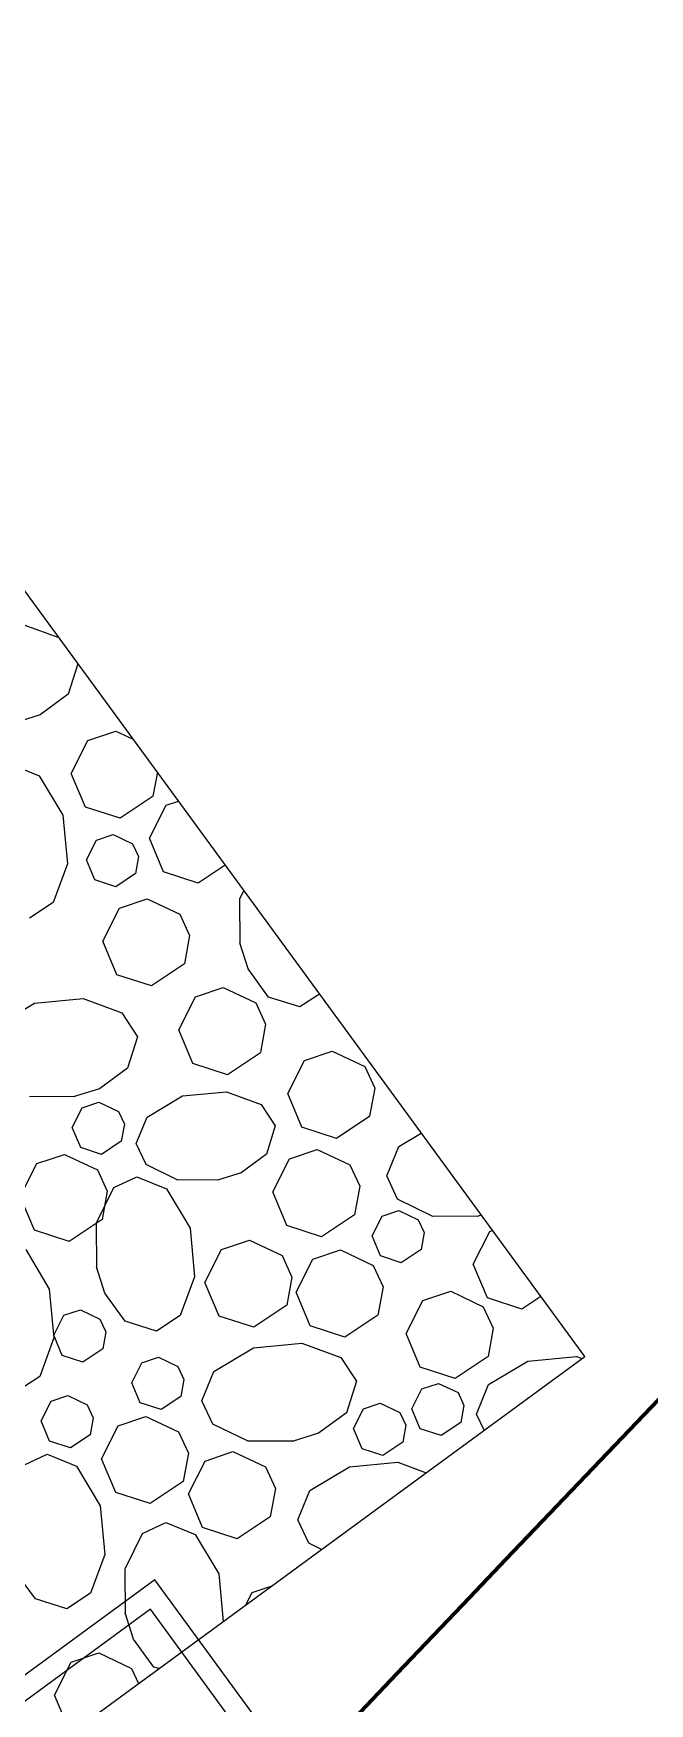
# Model space of a CAD drawing. Header units: inches. Extents: x -5337 to 1057, y 15227 to 19227.
# Drawn here: x -3155.55 to -3151.01, y 16300.76 to 16313.06 of the extents above; entities that cross this region are included whole.
import ezdxf

# ---------------------------------------------------------------- set-up
doc = ezdxf.new("R2010")
doc.units = ezdxf.units.IN
doc.header["$LTSCALE"] = 150
doc.header["$MEASUREMENT"] = 0
for name, color, linetype in [('COMT-MIN', 84, 'Continuous'), ('CONT-MJR', 84, 'Continuous'), ('PAVING', 7, 'Continuous'), ('ROW', 7, 'Continuous'), ('STORM INLET', 7, 'Continuous')]:
    doc.layers.add(name, color=color, linetype=linetype)

msp = doc.modelspace()

# ---------------------------------------------------------------- linework, layer by layer
at = {"layer": 'COMT-MIN', "color": 5, "linetype": 'Continuous', "lineweight": 40}
for radius, start, end in [(560.5, 129.09204, 140.75379), (557.5, 128.961, 139.32569), (554.5, 128.82619, 140.83176), (551.5, 128.68738, 139.06891)]:
    msp.add_arc((-2744.585, 15912.603), radius, start, end, dxfattribs=at)
at = {"layer": 'CONT-MJR', "color": 5, "linetype": 'Continuous', "lineweight": 70}
msp.add_arc((-2744.585, 15912.603), 563.5, 129.21953, 139.30918, dxfattribs=at)
at = {"layer": 'PAVING', "color": 1}
for p, q in [((-3151.484, 16303.317), (-3163.298, 16319.455)), ((-3155.617, 16308.705), (-3155.36, 16308.611)), ((-3155.219, 16308.419), (-3155.29, 16308.194)), ((-3155.29, 16308.194), (-3155.497, 16308.043)), ((-3155.497, 16308.043), (-3155.691, 16307.982)), ((-3155.268, 16307.611), (-3155.145, 16307.854)), ((-3155.145, 16307.854), (-3154.941, 16307.923)), ((-3154.941, 16307.923), (-3154.811, 16307.862)), ((-3155.721, 16307.682), (-3155.504, 16307.593)), ((-3155.504, 16307.593), (-3155.331, 16307.303)), ((-3155.164, 16307.363), (-3155.268, 16307.611)), ((-3154.634, 16307.619), (-3154.666, 16307.443)), ((-3154.665, 16307.443), (-3154.909, 16307.281)), ((-3154.909, 16307.281), (-3155.164, 16307.363)), ((-3154.692, 16307.133), (-3154.569, 16307.376)), ((-3154.569, 16307.376), (-3154.478, 16307.407)), ((-3155.331, 16307.303), (-3155.297, 16306.945)), ((-3155.156, 16306.974), (-3155.082, 16307.12)), ((-3155.082, 16307.12), (-3154.96, 16307.161)), ((-3154.96, 16307.161), (-3154.816, 16307.093)), ((-3154.816, 16307.093), (-3154.772, 16306.998)), ((-3154.588, 16306.885), (-3154.692, 16307.133)), ((-3155.094, 16306.826), (-3155.156, 16306.974)), ((-3154.772, 16306.998), (-3154.795, 16306.873)), ((-3155.297, 16306.945), (-3155.402, 16306.66)), ((-3154.94, 16306.776), (-3155.094, 16306.826)), ((-3154.795, 16306.873), (-3154.94, 16306.776)), ((-3154.332, 16306.803), (-3154.588, 16306.885)), ((-3154.133, 16306.935), (-3154.332, 16306.803)), ((-3154.026, 16306.688), (-3153.996, 16306.748)), ((-3155.402, 16306.66), (-3155.577, 16306.544)), ((-3155.036, 16306.376), (-3154.913, 16306.619)), ((-3154.913, 16306.619), (-3154.709, 16306.688)), ((-3154.709, 16306.688), (-3154.468, 16306.574)), ((-3154.023, 16306.35), (-3154.026, 16306.688)), ((-3154.468, 16306.574), (-3154.396, 16306.416)), ((-3154.932, 16306.128), (-3155.036, 16306.376)), ((-3154.396, 16306.416), (-3154.433, 16306.208)), ((-3153.965, 16306.171), (-3154.026, 16306.364)), ((-3154.433, 16306.208), (-3154.676, 16306.046)), ((-3154.676, 16306.046), (-3154.932, 16306.128)), ((-3153.814, 16305.963), (-3153.965, 16306.171)), ((-3154.476, 16305.723), (-3154.353, 16305.966)), ((-3154.353, 16305.966), (-3154.148, 16306.034)), ((-3154.148, 16306.034), (-3153.908, 16305.921)), ((-3153.583, 16305.891), (-3153.814, 16305.963)), ((-3153.439, 16305.986), (-3153.583, 16305.891)), ((-3155.829, 16305.745), (-3155.539, 16305.918)), ((-3155.539, 16305.918), (-3155.181, 16305.952)), ((-3155.181, 16305.952), (-3154.896, 16305.847)), ((-3154.896, 16305.847), (-3154.781, 16305.672)), ((-3153.908, 16305.921), (-3153.836, 16305.763)), ((-3154.372, 16305.475), (-3154.476, 16305.723)), ((-3153.836, 16305.763), (-3153.873, 16305.555)), ((-3154.781, 16305.672), (-3154.853, 16305.441)), ((-3154.116, 16305.392), (-3154.372, 16305.475)), ((-3153.873, 16305.554), (-3154.116, 16305.392)), ((-3153.672, 16305.254), (-3153.549, 16305.497)), ((-3153.549, 16305.497), (-3153.345, 16305.566)), ((-3153.345, 16305.566), (-3153.105, 16305.452)), ((-3154.853, 16305.441), (-3155.06, 16305.289)), ((-3153.105, 16305.452), (-3153.032, 16305.294)), ((-3155.239, 16305.231), (-3155.577, 16305.229)), ((-3155.06, 16305.289), (-3155.254, 16305.228)), ((-3154.71, 16305.08), (-3154.448, 16305.236)), ((-3154.448, 16305.236), (-3154.125, 16305.266)), ((-3154.125, 16305.266), (-3153.869, 16305.172)), ((-3153.568, 16305.006), (-3153.672, 16305.254)), ((-3153.032, 16305.294), (-3153.07, 16305.086)), ((-3155.261, 16305.003), (-3155.187, 16305.149)), ((-3155.187, 16305.149), (-3155.065, 16305.19)), ((-3155.065, 16305.19), (-3154.921, 16305.122)), ((-3154.921, 16305.122), (-3154.877, 16305.027)), ((-3153.869, 16305.172), (-3153.765, 16305.015)), ((-3155.199, 16304.855), (-3155.261, 16305.003)), ((-3154.877, 16305.027), (-3154.9, 16304.902)), ((-3154.789, 16304.885), (-3154.71, 16305.08)), ((-3153.765, 16305.015), (-3153.83, 16304.806)), ((-3153.313, 16304.923), (-3153.568, 16305.006)), ((-3153.069, 16305.086), (-3153.313, 16304.923)), ((-3155.046, 16304.805), (-3155.199, 16304.855)), ((-3154.9, 16304.902), (-3155.046, 16304.805)), ((-3154.717, 16304.731), (-3154.789, 16304.885)), ((-3152.944, 16304.647), (-3152.855, 16304.864)), ((-3152.855, 16304.864), (-3152.689, 16304.962)), ((-3155.644, 16304.494), (-3155.521, 16304.737)), ((-3155.521, 16304.737), (-3155.317, 16304.805)), ((-3155.317, 16304.805), (-3155.076, 16304.692)), ((-3153.83, 16304.806), (-3154.017, 16304.67)), ((-3153.784, 16304.529), (-3153.66, 16304.772)), ((-3153.66, 16304.772), (-3153.456, 16304.841)), ((-3153.456, 16304.841), (-3153.216, 16304.728)), ((-3155.076, 16304.692), (-3155.004, 16304.534)), ((-3154.955, 16304.561), (-3154.784, 16304.641)), ((-3154.784, 16304.641), (-3154.567, 16304.552)), ((-3154.483, 16304.616), (-3154.717, 16304.731)), ((-3154.178, 16304.618), (-3154.483, 16304.616)), ((-3154.017, 16304.67), (-3154.191, 16304.615)), ((-3153.216, 16304.728), (-3153.143, 16304.57)), ((-3152.863, 16304.476), (-3152.944, 16304.647)), ((-3155.54, 16304.246), (-3155.644, 16304.494)), ((-3155.082, 16304.3), (-3154.955, 16304.561)), ((-3155.004, 16304.534), (-3155.041, 16304.325)), ((-3154.567, 16304.552), (-3154.393, 16304.262)), ((-3153.68, 16304.282), (-3153.784, 16304.529)), ((-3153.143, 16304.57), (-3153.181, 16304.361)), ((-3152.978, 16304.351), (-3152.855, 16304.392)), ((-3152.603, 16304.348), (-3152.863, 16304.476)), ((-3152.855, 16304.392), (-3152.711, 16304.324)), ((-3155.285, 16304.163), (-3155.54, 16304.246)), ((-3155.041, 16304.325), (-3155.285, 16304.163)), ((-3155.08, 16303.962), (-3155.082, 16304.3)), ((-3154.393, 16304.262), (-3154.36, 16303.903)), ((-3153.424, 16304.199), (-3153.68, 16304.282)), ((-3153.181, 16304.361), (-3153.424, 16304.199)), ((-3153.051, 16304.206), (-3152.978, 16304.351)), ((-3152.711, 16304.324), (-3152.667, 16304.229)), ((-3152.264, 16304.35), (-3152.603, 16304.348)), ((-3152.247, 16304.358), (-3152.279, 16304.347)), ((-3152.183, 16304.238), (-3152.164, 16304.245)), ((-3154.16, 16304.105), (-3153.955, 16304.174)), ((-3153.955, 16304.174), (-3153.715, 16304.06)), ((-3152.989, 16304.057), (-3153.051, 16304.206)), ((-3152.667, 16304.229), (-3152.69, 16304.104)), ((-3152.306, 16303.996), (-3152.183, 16304.238)), ((-3155.603, 16304.104), (-3155.43, 16303.813)), ((-3154.283, 16303.862), (-3154.16, 16304.105)), ((-3153.715, 16304.06), (-3153.643, 16303.902)), ((-3153.612, 16303.79), (-3153.488, 16304.033)), ((-3153.488, 16304.033), (-3153.284, 16304.102)), ((-3153.284, 16304.102), (-3153.044, 16303.988)), ((-3152.836, 16304.007), (-3152.989, 16304.057)), ((-3152.69, 16304.104), (-3152.836, 16304.007)), ((-3152.202, 16303.748), (-3152.306, 16303.996)), ((-3155.022, 16303.783), (-3155.083, 16303.977)), ((-3154.36, 16303.903), (-3154.465, 16303.619)), ((-3153.643, 16303.902), (-3153.68, 16303.694)), ((-3153.044, 16303.988), (-3152.971, 16303.83)), ((-3155.43, 16303.813), (-3155.397, 16303.455)), ((-3154.871, 16303.576), (-3155.022, 16303.783)), ((-3154.179, 16303.614), (-3154.283, 16303.862)), ((-3153.508, 16303.542), (-3153.612, 16303.79)), ((-3152.971, 16303.83), (-3153.009, 16303.622)), ((-3152.677, 16303.729), (-3152.472, 16303.797)), ((-3152.472, 16303.797), (-3152.232, 16303.683)), ((-3151.947, 16303.665), (-3152.202, 16303.748)), ((-3151.808, 16303.758), (-3151.947, 16303.665)), ((-3155.324, 16303.62), (-3155.201, 16303.661)), ((-3155.201, 16303.661), (-3155.057, 16303.592)), ((-3153.68, 16303.694), (-3153.923, 16303.532)), ((-3152.8, 16303.486), (-3152.677, 16303.729)), ((-3152.232, 16303.683), (-3152.16, 16303.525)), ((-3155.398, 16303.474), (-3155.324, 16303.62)), ((-3155.057, 16303.592), (-3155.013, 16303.498)), ((-3154.639, 16303.503), (-3154.871, 16303.576)), ((-3154.465, 16303.619), (-3154.639, 16303.503)), ((-3153.923, 16303.532), (-3154.179, 16303.614)), ((-3153.252, 16303.46), (-3153.508, 16303.542)), ((-3153.009, 16303.622), (-3153.252, 16303.46)), ((-3152.16, 16303.525), (-3152.197, 16303.317)), ((-3155.397, 16303.455), (-3155.501, 16303.17)), ((-3155.335, 16303.325), (-3155.398, 16303.474)), ((-3155.013, 16303.498), (-3155.036, 16303.373)), ((-3154.217, 16303.207), (-3153.926, 16303.38)), ((-3153.926, 16303.38), (-3153.568, 16303.414)), ((-3153.568, 16303.414), (-3153.283, 16303.309)), ((-3152.696, 16303.238), (-3152.8, 16303.486)), ((-3159.553, 16297.41), (-3151.484, 16303.317)), ((-3155.182, 16303.276), (-3155.335, 16303.325)), ((-3155.036, 16303.373), (-3155.182, 16303.276)), ((-3154.823, 16303.124), (-3154.749, 16303.27)), ((-3154.749, 16303.27), (-3154.626, 16303.311)), ((-3154.626, 16303.311), (-3154.482, 16303.243)), ((-3153.283, 16303.309), (-3153.167, 16303.134)), ((-3152.197, 16303.317), (-3152.44, 16303.155)), ((-3152.193, 16303.11), (-3151.903, 16303.283)), ((-3151.903, 16303.283), (-3151.545, 16303.316)), ((-3151.545, 16303.316), (-3151.504, 16303.302)), ((-3155.501, 16303.17), (-3155.676, 16303.055)), ((-3154.482, 16303.243), (-3154.439, 16303.148)), ((-3154.439, 16303.148), (-3154.462, 16303.023)), ((-3154.305, 16302.991), (-3154.217, 16303.207)), ((-3153.167, 16303.134), (-3153.24, 16302.903)), ((-3152.44, 16303.155), (-3152.696, 16303.238)), ((-3155.417, 16302.988), (-3155.294, 16303.029)), ((-3155.294, 16303.029), (-3155.15, 16302.961)), ((-3154.761, 16302.976), (-3154.823, 16303.124)), ((-3154.461, 16303.023), (-3154.607, 16302.926)), ((-3152.759, 16302.932), (-3152.685, 16303.078)), ((-3152.685, 16303.078), (-3152.562, 16303.119)), ((-3152.562, 16303.119), (-3152.418, 16303.051)), ((-3152.418, 16303.051), (-3152.375, 16302.957)), ((-3152.282, 16302.893), (-3152.193, 16303.11)), ((-3155.49, 16302.842), (-3155.417, 16302.988)), ((-3155.15, 16302.961), (-3155.106, 16302.866)), ((-3154.607, 16302.926), (-3154.761, 16302.976)), ((-3154.224, 16302.819), (-3154.305, 16302.991)), ((-3153.24, 16302.903), (-3153.447, 16302.752)), ((-3153.188, 16302.786), (-3153.114, 16302.932)), ((-3153.114, 16302.932), (-3152.991, 16302.973)), ((-3152.991, 16302.973), (-3152.847, 16302.905)), ((-3152.847, 16302.905), (-3152.804, 16302.81)), ((-3152.696, 16302.784), (-3152.759, 16302.932)), ((-3152.375, 16302.957), (-3152.397, 16302.831)), ((-3152.226, 16302.773), (-3152.282, 16302.893)), ((-3155.428, 16302.694), (-3155.49, 16302.842)), ((-3155.106, 16302.866), (-3155.129, 16302.741)), ((-3155.045, 16302.564), (-3154.922, 16302.807)), ((-3154.922, 16302.807), (-3154.718, 16302.876)), ((-3154.718, 16302.876), (-3154.478, 16302.762)), ((-3153.964, 16302.692), (-3154.224, 16302.819)), ((-3153.125, 16302.637), (-3153.188, 16302.786)), ((-3152.804, 16302.81), (-3152.826, 16302.685)), ((-3152.543, 16302.734), (-3152.696, 16302.784)), ((-3152.397, 16302.831), (-3152.543, 16302.734)), ((-3155.274, 16302.644), (-3155.428, 16302.694)), ((-3155.129, 16302.741), (-3155.274, 16302.644)), ((-3154.478, 16302.762), (-3154.405, 16302.604)), ((-3153.626, 16302.694), (-3153.964, 16302.692)), ((-3153.447, 16302.752), (-3153.641, 16302.691)), ((-3152.826, 16302.685), (-3152.972, 16302.587)), ((-3155.617, 16302.516), (-3155.445, 16302.597)), ((-3155.445, 16302.597), (-3155.229, 16302.508)), ((-3154.941, 16302.316), (-3155.045, 16302.564)), ((-3154.405, 16302.604), (-3154.443, 16302.396)), ((-3154.404, 16302.305), (-3154.281, 16302.547)), ((-3154.281, 16302.547), (-3154.077, 16302.616)), ((-3154.077, 16302.616), (-3153.837, 16302.503)), ((-3153.219, 16302.504), (-3152.861, 16302.538)), ((-3152.972, 16302.587), (-3153.125, 16302.637)), ((-3152.861, 16302.538), (-3152.653, 16302.461)), ((-3155.229, 16302.508), (-3155.055, 16302.218)), ((-3154.443, 16302.396), (-3154.686, 16302.233)), ((-3153.837, 16302.503), (-3153.764, 16302.345)), ((-3153.51, 16302.331), (-3153.219, 16302.504)), ((-3154.686, 16302.233), (-3154.941, 16302.316)), ((-3154.3, 16302.057), (-3154.404, 16302.305)), ((-3153.764, 16302.345), (-3153.802, 16302.136)), ((-3153.599, 16302.114), (-3153.51, 16302.331)), ((-3155.055, 16302.218), (-3155.022, 16301.859)), ((-3154.743, 16302.014), (-3154.572, 16302.094)), ((-3154.572, 16302.094), (-3154.355, 16302.006)), ((-3154.045, 16301.974), (-3154.3, 16302.057)), ((-3153.802, 16302.136), (-3154.045, 16301.974)), ((-3153.518, 16301.943), (-3153.599, 16302.114)), ((-3154.871, 16301.753), (-3154.743, 16302.014)), ((-3154.355, 16302.006), (-3154.182, 16301.715)), ((-3153.424, 16301.896), (-3153.518, 16301.943)), ((-3155.022, 16301.859), (-3155.127, 16301.574)), ((-3155.533, 16301.531), (-3155.684, 16301.738)), ((-3154.868, 16301.415), (-3154.871, 16301.753)), ((-3154.182, 16301.715), (-3154.149, 16301.366)), ((-3155.127, 16301.574), (-3155.302, 16301.459)), ((-3153.981, 16301.489), (-3153.936, 16301.578)), ((-3153.936, 16301.578), (-3153.795, 16301.625)), ((-3155.302, 16301.459), (-3155.533, 16301.531)), ((-3154.81, 16301.236), (-3154.871, 16301.43)), ((-3154.659, 16301.029), (-3154.81, 16301.236)), ((-3155.391, 16300.822), (-3155.268, 16301.065)), ((-3155.268, 16301.065), (-3155.064, 16301.134)), ((-3155.064, 16301.134), (-3154.824, 16301.02)), ((-3154.824, 16301.02), (-3154.773, 16300.909)), ((-3154.624, 16301.018), (-3154.659, 16301.029)), ((-3155.287, 16300.574), (-3155.391, 16300.822))]:
    msp.add_line(p, q, dxfattribs=at)
at = {"layer": 'PAVING'}
for radius, start in [(532.5, 127.84878), (507.5, 128.62446)]:
    msp.add_arc((-2744.585, 15912.603), radius, start, 170.23083, dxfattribs=at)
at = {"layer": 'ROW'}
msp.add_arc((-2744.585, 15912.603), 542.5, 128.24418, 146.9521, dxfattribs=at)
at = {"layer": 'STORM INLET', "color": 5}
for p, q in [((-3154.652, 16301.673), (-3157.029, 16299.933)), ((-3151.8, 16297.779), (-3154.652, 16301.673)), ((-3154.685, 16301.457), (-3156.812, 16299.9)), ((-3152.017, 16297.812), (-3154.685, 16301.457))]:
    msp.add_line(p, q, dxfattribs=at)
msp.add_ellipse((-3154.3, 16298.698), major_axis=(1.311, -1.79), ratio=0.408128, dxfattribs=at)

doc.saveas('drawing.dxf')
